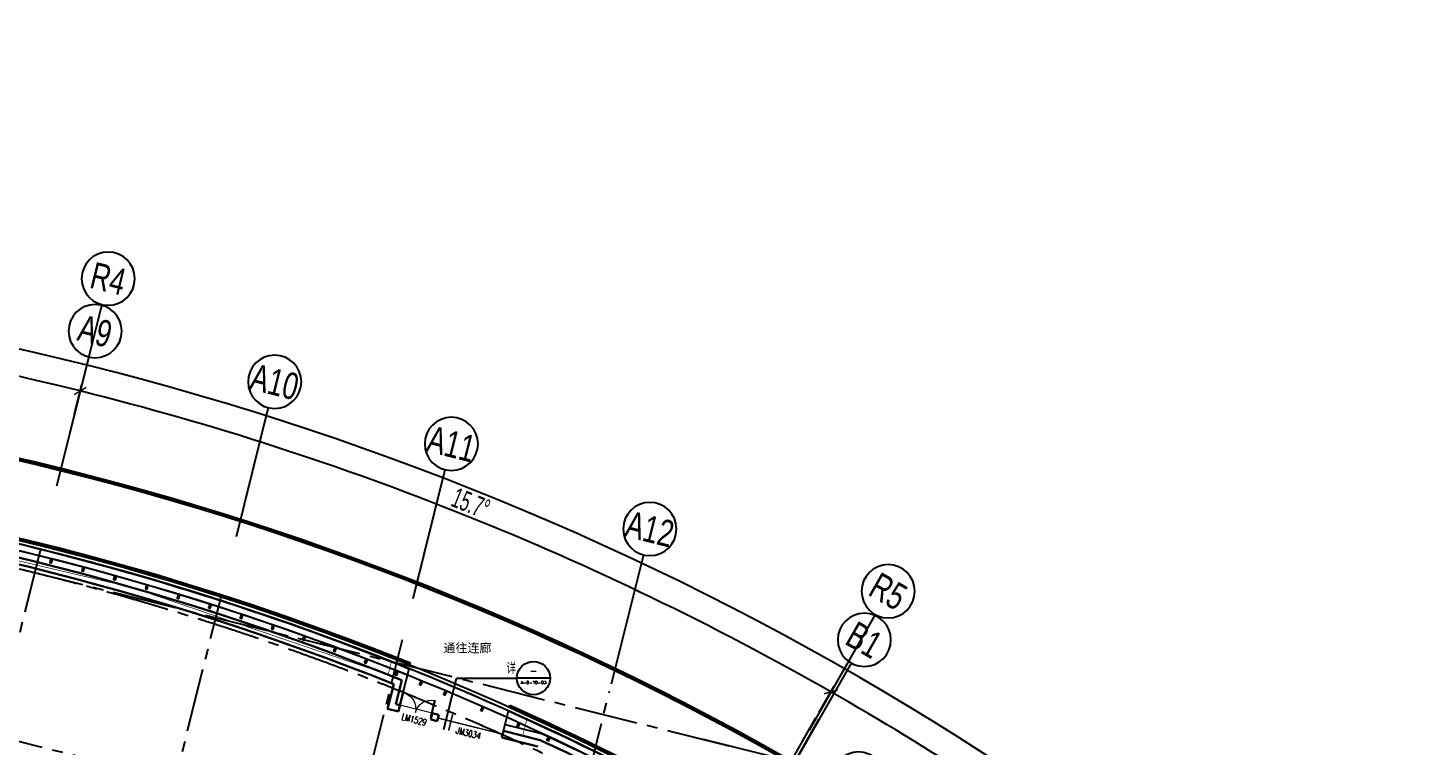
# Model space of a CAD drawing. Extents: x 138868 to 1251000, y -188972 to 132579.
# Drawn here: x 475194 to 537384, y 96254 to 128639 of the extents above; entities that cross this region are included whole.
import ezdxf
from ezdxf.enums import TextEntityAlignment as Align

# ---------------------------------------------------------------- set-up
doc = ezdxf.new("R2010")
doc.units = 0
doc.linetypes.add('CENTER2', pattern=[28.575, 19.05, -3.175, 3.175, -3.175])
doc.layers.get('0').update_dxf_attribs({"color": 8})
doc.layers.get('Defpoints').update_dxf_attribs({"color": 8})
for name, color, linetype in [('#幕墙线-平面', 8, 'Continuous'), ('#标注', 8, 'Continuous'), ('#轴线', 8, 'CENTER2'), ('A-FLOR', 8, 'Continuous'), ('A-FLOR-RAIL', 8, 'Continuous'), ('CURTWALL', 8, 'Continuous'), ('DIM_IDEN', 8, 'Continuous'), ('WINDOW_TEXT', 8, 'Continuous'), ('数据中心轮廓线', 8, 'Continuous')]:
    doc.layers.add(name, color=color, linetype=linetype)
for name, color, linetype, lineweight in [('PUB_TEXT', 8, 'Continuous', 5), ('WALL', 8, 'Continuous', 30), ('WINDOW', 8, 'Continuous', 13)]:
    doc.layers.add(name, color=color, linetype=linetype, lineweight=lineweight)
doc.styles.add('_TCH_DIM', font='SIMPLEX', dxfattribs={"bigfont": 'GBCBIG'})
doc.styles.add('_TCH_LABEL', font='COMPLEX', dxfattribs={"bigfont": 'GBCBIG'})
doc.styles.add('_TCH_WINDOW', font='SIMPLEX', dxfattribs={"height": 3.5, "bigfont": 'GBCBIG'})
doc.styles.add('JHZX', font='jrs.shx', dxfattribs={"width": 0.6, "bigfont": 'jhz.shx'})
doc.styles.get("Standard").update_dxf_attribs({"font": 'arial.ttf'})
doc.dimstyles.new('JZBZ-300', dxfattribs={"dimscale": 300, "dimtxt": 3, "dimasz": 1.5, "dimexe": 1, "dimexo": 1, "dimgap": 0.5, "dimtad": 1, "dimdec": 0, "dimdsep": 46, "dimtxsty": 'JHZX', "dimblk1": 'ARCHTICK', "dimblk2": 'ARCHTICK', "dimsah": 1, "dimcen": 0, "dimclrd": 1, "dimclre": 1, "dimclrt": 2, "dimadec": 1, "dimazin": 2, "dimtfac": 1, "dimtdec": 0, "dimtix": 1, "dimtmove": 0, "dimatfit": 3, "dimfxl": 1, "dimtolj": 1, "dimlwd": -1, "dimlwe": -1, "dimarcsym": 1})

# ---------------------------------------------------------------- blocks, each defined once
blk = doc.blocks.new('$DorLib2D$00000213')
at = {"const_width": 0.02}
blk.add_lwpolyline([(0.5, 0), (-0.5, 0)], dxfattribs=at)
blk = doc.blocks.new('$DorLib2D$00000002')
for p, q in [((-0.5, 0), (-0.5, 0.4875)), ((-0.475, 0.4875), (-0.5, 0.4875)), ((-0.475, 0), (-0.475, 0.4875)), ((0.475, 0), (0.475, 0.4875)), ((0.475, 0.4875), (0.5, 0.4875)), ((0.5, 0), (0.5, 0.4875)), ((-0.5, 0), (-0.475, 0)), ((0.5, 0), (0.475, 0))]:
    blk.add_line(p, q)
for centre, start, end in [((-0.4875, 0), 0, 88.53072), ((0.4875, 0), 91.46928, 180)]:
    blk.add_arc(centre, 0.4875, start, end)
blk = doc.blocks.new('A$C3439122e')
at = {"layer": 'A-FLOR', "const_width": 30}
blk.add_lwpolyline([(0, -9200), (8338, -9200), (10643.7, 47.5, -0.073062), (46130, -8293.1), (46276.5, -7705.8, -0.0137354), (52378.5, -10306.7), (52194.4, -11045), (52977.6, -11240.2, -0.0205518), (62130.5, -15973.6), (39289.9, -56017.5, 0.1225759), (2417.7, -45636.9), (2374.1, -46886.1, 0.0152123), (-2374.1, -46886.1), (-2417.7, -45636.9, 0.0937485), (-31201.5, -51996.3, -0.3897332)], format="xyb", dxfattribs=at)
at = {"layer": 'A-FLOR'}
for radius, start, end in [(129750, 47, 118), (126150, 47, 118), (126000, 65.852056, 68.062359)]:
    blk.add_arc((0, -124900), radius, start, end, dxfattribs=at)
at = {"layer": 'A-FLOR-RAIL'}
for p, q in [((47122.1, -7827.6), (47140.8, -7781.2)), ((51595, -9728.8), (51615.5, -9683.2))]:
    blk.add_line(p, q, dxfattribs=at)
for radius, start, end in [(129700, 47, 118), (129650, 47, 118), (126250, 68.07502, 111.92498), (126200, 68.07502, 111.92498), (126200, 47, 65.868308), (126250, 47, 65.868308)]:
    blk.add_arc((0, -124900), radius, start, end, dxfattribs=at)
at = {"layer": 'CURTWALL'}
blk.add_lwpolyline([(51393.7, -10536.2), (53078.1, -10956.1, -0.0630336), (79793.3, -27773.7, -0.4327153), (80536.8, -38974.7), (59132.9, -61927.6, -0.3894), (48749.9, -62735.3, 0.1653687), (750, -45903.6, 0.1645436)], format="xyb", dxfattribs=at)
blk.add_arc((0, -124900), 125700, 68.043292, 111.956708, dxfattribs=at)
at = {"layer": 'DIM_IDEN'}
for p, q in [((48635.4, -10756.7), (49211.5, -8446.2)), ((49211.5, -8446.2), (51927, -8446.2)), ((53427, -8446.2), (51927, -8446.2))]:
    blk.add_line(p, q, dxfattribs=at)
at = {"layer": 'DIM_IDEN', "const_width": 75}
blk.add_lwpolyline([(48853.7, -10811.2), (49035.2, -10083.5)], dxfattribs=at)
at = {"layer": 'DIM_IDEN'}
blk.add_circle((52677, -8446.2), 750, dxfattribs=at)
at = {"layer": 'WALL'}
for p, q in [((46739.4, -8536), (46469.7, -9617.7)), ((46385, -8717.2), (46106, -9836.2)), ((46106, -9836.2), (46591.2, -9957.1)), ((46663.7, -9666), (46469.7, -9617.7)), ((46591.2, -9957.1), (46663.7, -9666)), ((48119.2, -10028.9), (48046.6, -10320)), ((48046.6, -10320), (48337.7, -10392.6)), ((48410.3, -10101.5), (48119.2, -10028.9)), ((48337.7, -10392.6), (48410.3, -10101.5)), ((51321.2, -10827.3), (51248.6, -11118.4)), ((51248.6, -11118.4), (52877, -11524.4)), ((52977.6, -11240.2), (51321.2, -10827.3))]:
    blk.add_line(p, q, dxfattribs=at)
for radius, start, end in [(125100, 68.236064, 84.052204), (125400, 68.116396, 84.05319), (125400, 60.3, 65.009466)]:
    blk.add_arc((0, -124900), radius, start, end, dxfattribs=at)
at = {"layer": 'WINDOW'}
blk.add_line((48119.2, -10028.9), (46663.7, -9666), dxfattribs=at)
at = {"layer": '数据中心轮廓线'}
for p, q in [((46663.7, -9666), (47073.3, -8023.5)), ((51321.2, -10827.3), (51545.9, -9926))]:
    blk.add_line(p, q, dxfattribs=at)
for points in [[(-47073.3, -8023.5, -0.0744216), (-10790.7, 637.1), (-8338, -9200), (8338, -9200), (10790.7, 637.1, -0.0744216), (47073.3, -8023.5, -0.0742195)], [(51545.9, -9926, -0.0666679), (79983.7, -27541.9, -0.4327153), (80756.2, -39179.3), (59352.3, -62132.2, -0.3894), (48564.8, -62971.4, 0.1588485), (2746.6, -46247.9, 0.1588485)]]:
    blk.add_lwpolyline(points, format="xyb", dxfattribs=at)
blk.add_arc((0, -124900), 126000, 68.062359, 111.937641, dxfattribs=at)
at = {"layer": 'WINDOW'}
ref = blk.add_blockref('$DorLib2D$00000002', (47355.2, -9993), dxfattribs=dict(at, xscale=-1500, yscale=1500, zscale=1500, rotation=346.0000000000178))
ref.add_attrib('A', 'LM1529', (46705.7, -10324.4), dxfattribs={"layer": 'WINDOW_TEXT', "height": 297.5, "rotation": 346, "style": '_TCH_WINDOW', "width": 0.705882})
ref = blk.add_blockref('$DorLib2D$00000213', (49829.4, -10609.9), dxfattribs=dict(at, xscale=3000, yscale=3000, zscale=-3000, rotation=346.0000000000179))
ref.add_attrib('A', 'JM3034', (49155.7, -10935.2), dxfattribs={"layer": 'WINDOW_TEXT', "height": 297.5, "rotation": 346, "style": '_TCH_WINDOW', "width": 0.705882})
at = {"layer": 'PUB_TEXT'}
blk.add_text('通往连廊', height=396.52, dxfattribs=at).set_placement((48620.6, -7290.9))
at = {"layer": 'PUB_TEXT', "style": '_TCH_DIM'}
blk.add_text('详', height=506.4, dxfattribs=at).set_placement((51462.3, -8260.7))
at = {"layer": 'PUB_TEXT', "style": '_TCH_LABEL'}
blk.add_text('A-0-70-03', height=126.98, dxfattribs=at).set_placement((52093.5, -8710.8), (53260.5, -8710.8), align=Align.FIT)
at = {"layer": 'PUB_TEXT', "style": '_TCH_LABEL', "width": 0.777778}
blk.add_text('-', height=522, dxfattribs=at).set_placement((52503, -8363.2), (52851, -8363.2), align=Align.FIT)
blk = doc.blocks.new('*U3166')
blk.add_line((0, -20), (0, 0))
blk.add_circle((0, -24), 4)
at = {"style": 'JHZX', "width": 0.75}
blk.add_attdef('AXES', text='', height=4, dxfattribs=at).set_placement((0, -24), align=Align.MIDDLE_CENTER)
blk = doc.blocks.new('*U3167')
blk.add_line((20, 0), (0, 0))
blk.add_circle((24, 0), 4)
at = {"style": 'JHZX', "width": 0.75}
blk.add_attdef('AXES', text='', height=4, dxfattribs=at).set_placement((24, 0), align=Align.MIDDLE_CENTER)
blk = doc.blocks.new('_ARCHTICK')
at = {"color": 0, "linetype": 'ByBlock', "const_width": 0.15}
blk.add_lwpolyline([(-0.5, -0.5), (0.5, 0.5)], dxfattribs=at)
blk = doc.blocks.new('*D3293')
at = {"layer": '#标注', "ltscale": 300, "transparency": 16777216}
for p, q in [((383191, 99692), (381994, 101944)), ((535530, 79636), (537269, 81501))]:
    blk.add_line(p, q, dxfattribs=at)
blk.add_arc((445302, -17122), 134550, 47, 118, dxfattribs=at)
at = {"layer": 'Defpoints', "color": 0, "ltscale": 300, "transparency": 16777216}
for p in [(489847, 109841), (383332, 99427), (535326, 79417), (445302, -17122)]:
    blk.add_point(p, dxfattribs=at)
at = {"layer": '#标注', "ltscale": 300, "transparency": 16777216, "xscale": 450, "yscale": 450, "zscale": 450}
for p, rotation in [((382135, 101679), 207.9999999999996), ((537065, 81282), 316.9999999936651)]:
    blk.add_blockref('_ARCHTICK', p, dxfattribs=dict(at, rotation=rotation))
at = {"layer": '#标注', "ltscale": 300, "transparency": 16777216, "insert": (462943, 116872), "char_height": 900, "attachment_point": 5, "rotation": 352.5, "style": 'JHZX'}
blk.add_mtext('\\A1;71°', dxfattribs=at)
blk = doc.blocks.new('*D3294')
at = {"layer": '#标注', "ltscale": 300, "transparency": 16777216}
for p, q in [((510851, 97798), (511520, 98971)), ((535530, 79636), (536451, 80624))]:
    blk.add_line(p, q, dxfattribs=at)
blk.add_arc((445302, -17122), 133350, 47, 60.3, dxfattribs=at)
at = {"layer": 'Defpoints', "color": 0, "ltscale": 300, "transparency": 16777216}
for p in [(510703, 97538), (528436, 87143), (535326, 79417), (445302, -17122)]:
    blk.add_point(p, dxfattribs=at)
at = {"layer": '#标注', "ltscale": 300, "transparency": 16777216, "xscale": 450, "yscale": 450, "zscale": 450}
for p, rotation in [((511371, 98710), 150.2999999171138), ((536246, 80404), 316.9999999936651)]:
    blk.add_blockref('_ARCHTICK', p, dxfattribs=dict(at, rotation=rotation))
at = {"layer": '#标注', "ltscale": 300, "transparency": 16777216, "insert": (524696, 90763), "char_height": 900, "attachment_point": 5, "rotation": 323.65, "style": 'JHZX'}
blk.add_mtext('\\A1;13.3°', dxfattribs=at)
blk = doc.blocks.new('*D3295')
at = {"layer": '#标注', "ltscale": 300, "transparency": 16777216}
for p, q in [((477308, 111249), (477635, 112558)), ((510851, 97798), (511520, 98971))]:
    blk.add_line(p, q, dxfattribs=at)
blk.add_arc((445302, -17122), 133350, 60.3, 76, dxfattribs=at)
at = {"layer": 'Defpoints', "color": 0, "ltscale": 300, "transparency": 16777216}
for p in [(477236, 110957), (500531, 104254), (510703, 97538), (445302, -17122)]:
    blk.add_point(p, dxfattribs=at)
at = {"layer": '#标注', "ltscale": 300, "transparency": 16777216, "xscale": 450, "yscale": 450, "zscale": 450}
for p, rotation in [((477562, 112267), 165.999999999999), ((511371, 98710), 330.2999999171137)]:
    blk.add_blockref('_ARCHTICK', p, dxfattribs=dict(at, rotation=rotation))
at = {"layer": '#标注', "ltscale": 300, "transparency": 16777216, "insert": (495155, 107206), "char_height": 900, "attachment_point": 5, "rotation": 338.15, "style": 'JHZX'}
blk.add_mtext('\\A1;15.7°', dxfattribs=at)
blk = doc.blocks.new('*D3296')
at = {"layer": '#标注', "ltscale": 300, "transparency": 16777216}
for p, q in [((445302, 115178), (445302, 116528)), ((477308, 111249), (477635, 112558))]:
    blk.add_line(p, q, dxfattribs=at)
blk.add_arc((445302, -17122), 133350, 76, 90, dxfattribs=at)
at = {"layer": 'Defpoints', "color": 0, "ltscale": 300, "transparency": 16777216}
for p in [(445302, 114878), (466928, 114463), (477236, 110957), (445302, -17122)]:
    blk.add_point(p, dxfattribs=at)
at = {"layer": '#标注', "ltscale": 300, "transparency": 16777216, "xscale": 450, "yscale": 450, "zscale": 450}
for p, rotation in [((445302, 116228), 179.9999999999997), ((477562, 112267), 345.999999999999)]:
    blk.add_blockref('_ARCHTICK', p, dxfattribs=dict(at, rotation=rotation))
at = {"layer": '#标注', "ltscale": 300, "transparency": 16777216, "insert": (461626, 115830), "char_height": 900, "attachment_point": 5, "rotation": 353, "style": 'JHZX'}
blk.add_mtext('\\A1;14°', dxfattribs=at)
blk = doc.blocks.new('LZ')
at = {"layer": '#幕墙线-平面', "ltscale": 250}
for points in [[(-33, 0, -0.414214), (-40, 7), (-40, 172, -0.414214), (-33, 180), (32, 180, -0.414214), (40, 172), (40, 7, -0.414214), (32, 0)], [(-33, 6, -0.414214), (-34, 7), (-34, 172, -0.414214), (-33, 174), (32, 174, -0.414214), (34, 172), (34, 7, -0.414214), (32, 6)]]:
    blk.add_lwpolyline(points, format="xyb", close=True, dxfattribs=at)

msp = doc.modelspace()

# ---------------------------------------------------------------- linework, layer by layer
at = {"layer": '#幕墙线-平面', "ltscale": 500}
msp.add_lwpolyline([(525285.7, 80236.5, 0.2860735), (393144.4, 97576.2, 0.4324632), (389392.4, 86538), (404125.3, 58829.5, 0.3897333), (414336.5, 55230.5, -0.2739153), (493866.8, 44807, 0.3894), (504654.3, 45646.2), (526058.2, 68599.1, 0.4327153)], format="xyb", close=True, dxfattribs=at)
at = {"layer": '#幕墙线-平面'}
msp.add_lwpolyline([(525095.3, 80004.7, 0.2860735), (393268.6, 97303.1, 0.4324632), (389657.3, 86678.9), (404390.2, 58970.3, 0.3897333), (414218.5, 55506.3, -0.2739153), (494051.9, 45043.1, 0.3894), (504434.9, 45850.8), (525838.8, 68803.7, 0.4327153), (525095.3, 80004.7)], format="xyb", dxfattribs=at)
at = {"layer": '#轴线', "ltscale": 150}
for p, q in [((506795, 96270.1), (456212.7, 108881.7)), ((461603, 48258), (475784.1, 105135.7)), ((472032.1, 55365), (483934.6, 103103.5)), ((504968.4, 88944.4), (454386.2, 101556)), ((480182.6, 53332.8), (492085.1, 101071.4)), ((499307.3, 90355.9), (501400, 98748.9)), ((479745.4, 43264.1), (510702.5, 97537.8)), ((479875.7, 43189.9), (510832.8, 97463.4))]:
    msp.add_line(p, q, dxfattribs=at)
msp.add_arc((445302, -17121.6), 124900, 45.623668, 118.956278, dxfattribs=at)

# ---------------------------------------------------------------- block references
at = {"layer": '#幕墙线-平面', "ltscale": 300}
msp.add_blockref('A$C3439122e', (445302, 107778.4), dxfattribs=at)
for p, xscale, rotation in [((476274.1, 104702.9), -1, 165.7355894366195), ((477716.1, 104327.2), -0.9999999999999998, 165.0563390915856), ((479153.6, 103934.4), -1, 164.3770887465517), ((480586.3, 103524.6), -0.9999999999999997, 163.6978384015179), ((482014.1, 103097.8), -1, 163.0185880564839), ((483436.7, 102654.2), -0.9999999999999996, 162.3393377114501), ((484854, 102193.7), -0.9999999999999997, 161.6600873664162), ((486265.7, 101716.4), -0.9999999999999998, 160.9808370213824), ((487671.6, 101222.4), -1, 160.3015866763484), ((489071.6, 100711.8), -1, 159.6223363313145), ((490465.4, 100184.7), -1, 158.9430859862806), ((491852.9, 99641), -1, 158.2638356412467), ((492946.7, 99199), -1, 156.9053349511789), ((494034.9, 98745.6), -1, 156.9053349511789), ((495703.7, 98031.2), -1, 156.9053349511789), ((497334.3, 97303.6), -1, 156.226084606145)]:
    msp.add_blockref('LZ', p, dxfattribs=dict(at, xscale=xscale, rotation=rotation))
at = {"layer": '#幕墙线-平面', "rotation": 154.8682120763795}
msp.add_blockref('LZ', (498687, 96678.8), dxfattribs=at)
at = {"layer": '#标注'}
ref = msp.add_blockref('*U3166', (477082.2, 110341.8), dxfattribs=dict(at, xscale=-300.0000000000002, yscale=300.0000000000002, zscale=300.0000000000001, rotation=166.0000000000068))
ref.add_attrib('AXES', 'R4', dxfattribs={"layer": '0', "height": 1200, "rotation": 346, "style": 'JHZX', "width": 0.75}).set_placement((478824, 117327.9), align=Align.MIDDLE_CENTER)
ref = msp.add_blockref('*U3166', (476493.3, 107979.3), dxfattribs=dict(at, xscale=-300.0000000000002, yscale=300.0000000000001, zscale=300.0000000000001, rotation=166.0000000000068))
ref.add_attrib('AXES', 'A9', dxfattribs={"layer": '0', "height": 1200, "rotation": 346, "style": 'JHZX', "width": 0.75}).set_placement((478235.2, 114965.4), align=Align.MIDDLE_CENTER)
ref = msp.add_blockref('*U3166', (484580.3, 105693.9), dxfattribs=dict(at, xscale=-300.0000000000002, yscale=300.0000000000001, zscale=300.0000000000001, rotation=166.0000000000068))
ref.add_attrib('AXES', 'A10', dxfattribs={"layer": '0', "height": 1200, "rotation": 346, "style": 'JHZX', "width": 0.75}).set_placement((486322.1, 112680), align=Align.MIDDLE_CENTER)
ref = msp.add_blockref('*U3166', (492540.2, 102897.4), dxfattribs=dict(at, xscale=-300.0000000000002, yscale=300.0000000000001, zscale=300.0000000000001, rotation=166.0000000000068))
ref.add_attrib('AXES', 'A11', dxfattribs={"layer": '0', "height": 1200, "rotation": 346, "style": 'JHZX', "width": 0.75}).set_placement((494282, 109883.5), align=Align.MIDDLE_CENTER)
ref = msp.add_blockref('*U3166', (501478.2, 99063.7), dxfattribs=dict(at, xscale=-300.0000000000002, yscale=300.0000000000001, zscale=300.0000000000001, rotation=166.0000000000068))
ref.add_attrib('AXES', 'A12', dxfattribs={"layer": '0', "height": 1200, "rotation": 346, "style": 'JHZX', "width": 0.75}).set_placement((503220.1, 106049.8), align=Align.MIDDLE_CENTER)
ref = msp.add_blockref('*U3166', (510392.8, 96985.9), dxfattribs=dict(at, xscale=-300.0000000000001, yscale=300.0000000000002, zscale=300.0000000000001, rotation=150.3434108133427))
ref.add_attrib('AXES', 'R5', dxfattribs={"layer": '0', "height": 1200, "rotation": 330.343411, "style": 'JHZX', "width": 0.75}).set_placement((513955.3, 103242.7), align=Align.MIDDLE_CENTER)
ref = msp.add_blockref('*U3166', (509311.3, 94799.7), dxfattribs=dict(at, xscale=-300.0000000000002, yscale=300.0000000000002, zscale=300.0000000000001, rotation=150.2825580386363))
ref.add_attrib('AXES', 'B1', dxfattribs={"layer": '0', "height": 1200, "rotation": 330.282558, "style": 'JHZX', "width": 0.75}).set_placement((512880.6, 101052.8), align=Align.MIDDLE_CENTER)
at = {"layer": '#标注', "xscale": 300, "yscale": 300, "rotation": 345.9999999999856}
msp.add_blockref('*U3167', (505630.6, 96560.4), dxfattribs=at).add_auto_attribs({'AXES': 'AG'})

# ---------------------------------------------------------------- dimensions: what is measured, and where the dimension line sits
at = {"layer": '#标注', "ltscale": 300}
for base, p1, p2, picture, middle in [((489846.6, 109840.9), (535325.8, 79417.1), (383331.7, 99427.5), '*D3293', (462942.6, 116872.2)), ((466928.4, 114463.1), (477235.7, 110957.4), (445302, 114878.4), '*D3296', (461626.4, 115830)), ((500530.7, 104253.9), (510702.5, 97537.8), (477235.7, 110957.4), '*D3295', (495155.2, 107205.6)), ((528435.7, 87142.5), (535325.8, 79417.1), (510702.5, 97537.8), '*D3294', (524696.3, 90763.3))]:
    dim = msp.add_angular_dim_3p(base=base, center=(445302, -17121.6), p1=p1, p2=p2, dimstyle='JZBZ-300', override={"dimclrd": 256, "dimclre": 256, "dimclrt": 256}, dxfattribs=at)
    dim.commit()
    dim.dimension.update_dxf_attribs({"geometry": picture, "text_midpoint": middle})

doc.saveas('drawing.dxf')
